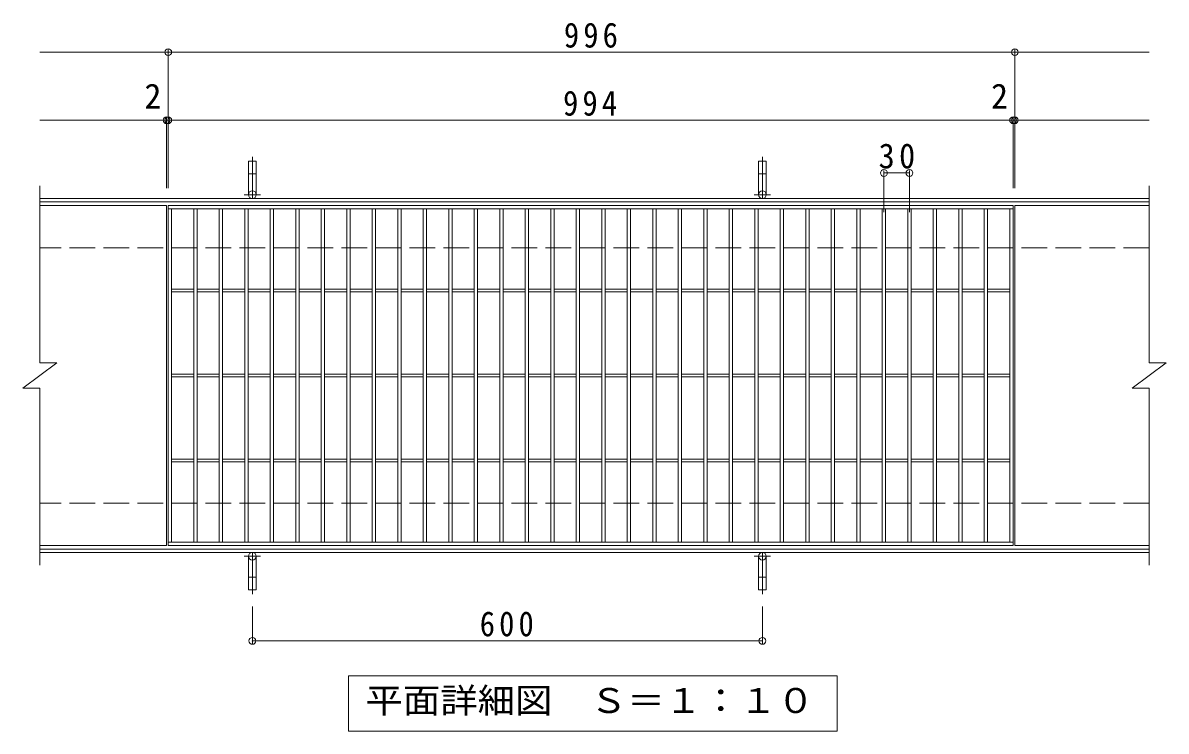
# Model space of a CAD drawing. Units: millimetres, scale not verified. Extents: x -1403 to 1724, y -1379 to 1076.
# Drawn here: x -667 to 678, y 244 to 1076 of the extents above; entities that cross this region are included whole.
import ezdxf
from ezdxf.enums import TextEntityAlignment as Align

# ---------------------------------------------------------------- set-up
doc = ezdxf.new("R2010")
doc.units = ezdxf.units.MM
doc.header["$LTSCALE"] = 10
doc.header["$PDMODE"] = 32
doc.header["$PDSIZE"] = 8
doc.linetypes.add('CHAIN1', pattern=[8, 5, -1, 1, -1])
doc.linetypes.add('DASHED3', pattern=[4, 3, -1])
for name, color, linetype, lineweight in [('C-1', 2, 'Continuous', 9), ('C-2', 3, 'Continuous', 9), ('C-4', 7, 'Continuous', 9), ('C-5', 7, 'Continuous', 9), ('C-A', 3, 'Continuous', 9)]:
    doc.layers.add(name, color=color, linetype=linetype, lineweight=lineweight)
doc.styles.add('ＭＳ ゴシック', font='')
doc.styles.get('ＭＳ ゴシック').set_extended_font_data('MS Gothic')

msp = doc.modelspace()

# ---------------------------------------------------------------- linework, layer by layer
at = {"layer": 'C-1'}
for p, q in [((658.22, 869.52), (-646.78, 869.52)), ((658.22, 865.52), (-646.78, 865.52)), ((658.22, 457.52), (-646.78, 457.52)), ((658.22, 453.52), (-646.78, 453.52))]:
    msp.add_line(p, q, dxfattribs=at)
at = {"layer": 'C-1', "linetype": 'DASHED3'}
for p, q in [((658.22, 811.52), (-646.78, 811.52)), ((658.22, 511.52), (-646.78, 511.52))]:
    msp.add_line(p, q, dxfattribs=at)
at = {"layer": 'C-2'}
for p, q in [((-646.78, 884.52), (-646.78, 676.53)), ((658.22, 884.52), (658.22, 676.53)), ((-497.78, 861.52), (-646.78, 861.52)), ((-497.78, 861.52), (-497.78, 461.52)), ((498.22, 861.52), (498.22, 461.52)), ((500.22, 861.52), (500.22, 461.52)), ((658.22, 861.52), (500.22, 861.52)), ((-495.78, 857.52), (498.22, 857.52)), ((-491.78, 465.52), (-491.78, 857.52)), ((-465.78, 465.52), (-465.78, 857.52)), ((-461.78, 465.52), (-461.78, 857.52)), ((-435.78, 465.52), (-435.78, 857.52)), ((-431.78, 465.52), (-431.78, 857.52)), ((-405.78, 465.52), (-405.78, 857.52)), ((-401.78, 465.52), (-401.78, 857.52)), ((-375.78, 465.52), (-375.78, 857.52)), ((-371.78, 465.52), (-371.78, 857.52)), ((-345.78, 465.52), (-345.78, 857.52)), ((-341.78, 465.52), (-341.78, 857.52)), ((-315.78, 465.52), (-315.78, 857.52)), ((-311.78, 465.52), (-311.78, 857.52)), ((-285.78, 465.52), (-285.78, 857.52)), ((-281.78, 465.52), (-281.78, 857.52)), ((-255.78, 465.52), (-255.78, 857.52)), ((-251.78, 465.52), (-251.78, 857.52)), ((-225.78, 465.52), (-225.78, 857.52)), ((-221.78, 465.52), (-221.78, 857.52)), ((-195.78, 465.52), (-195.78, 857.52)), ((-191.78, 465.52), (-191.78, 857.52)), ((-165.78, 465.52), (-165.78, 857.52)), ((-161.78, 465.52), (-161.78, 857.52)), ((-135.78, 465.52), (-135.78, 857.52)), ((-131.78, 465.52), (-131.78, 857.52)), ((-105.78, 465.52), (-105.78, 857.52)), ((-101.78, 465.52), (-101.78, 857.52)), ((-75.78, 465.52), (-75.78, 857.52)), ((-71.78, 465.52), (-71.78, 857.52)), ((-45.78, 465.52), (-45.78, 857.52)), ((-41.78, 465.52), (-41.78, 857.52)), ((-15.78, 465.52), (-15.78, 857.52)), ((-11.78, 465.52), (-11.78, 857.52)), ((14.22, 465.52), (14.22, 857.52)), ((18.22, 465.52), (18.22, 857.52)), ((44.22, 465.52), (44.22, 857.52)), ((48.22, 465.52), (48.22, 857.52)), ((74.22, 465.52), (74.22, 857.52)), ((78.22, 465.52), (78.22, 857.52)), ((104.22, 465.52), (104.22, 857.52)), ((108.22, 465.52), (108.22, 857.52)), ((134.22, 465.52), (134.22, 857.52)), ((138.22, 465.52), (138.22, 857.52)), ((164.22, 465.52), (164.22, 857.52)), ((168.22, 465.52), (168.22, 857.52)), ((194.22, 465.52), (194.22, 857.52)), ((198.22, 465.52), (198.22, 857.52)), ((224.22, 465.52), (224.22, 857.52)), ((228.22, 465.52), (228.22, 857.52)), ((254.22, 465.52), (254.22, 857.52)), ((258.22, 465.52), (258.22, 857.52)), ((284.22, 465.52), (284.22, 857.52)), ((288.22, 465.52), (288.22, 857.52)), ((314.22, 465.52), (314.22, 857.52)), ((318.22, 465.52), (318.22, 857.52)), ((344.22, 465.52), (344.22, 857.52)), ((348.22, 465.52), (348.22, 857.52)), ((374.22, 465.52), (374.22, 857.52)), ((378.22, 465.52), (378.22, 857.52)), ((404.22, 465.52), (404.22, 857.52)), ((408.22, 465.52), (408.22, 857.52)), ((434.22, 465.52), (434.22, 857.52)), ((438.22, 465.52), (438.22, 857.52)), ((464.22, 465.52), (464.22, 857.52)), ((468.22, 465.52), (468.22, 857.52)), ((494.22, 465.52), (494.22, 857.52)), ((-491.78, 763.02), (-465.78, 763.02)), ((-491.78, 760.02), (-465.78, 760.02)), ((-461.78, 763.02), (-435.78, 763.02)), ((-461.78, 760.02), (-435.78, 760.02)), ((-431.78, 763.02), (-405.78, 763.02)), ((-431.78, 760.02), (-405.78, 760.02)), ((-401.78, 763.02), (-375.78, 763.02)), ((-401.78, 760.02), (-375.78, 760.02)), ((-371.78, 763.02), (-345.78, 763.02)), ((-371.78, 760.02), (-345.78, 760.02)), ((-341.78, 763.02), (-315.78, 763.02)), ((-341.78, 760.02), (-315.78, 760.02)), ((-311.78, 763.02), (-285.78, 763.02)), ((-311.78, 760.02), (-285.78, 760.02)), ((-281.78, 763.02), (-255.78, 763.02)), ((-281.78, 760.02), (-255.78, 760.02)), ((-251.78, 763.02), (-225.78, 763.02)), ((-251.78, 760.02), (-225.78, 760.02)), ((-221.78, 763.02), (-195.78, 763.02)), ((-221.78, 760.02), (-195.78, 760.02)), ((-191.78, 763.02), (-165.78, 763.02)), ((-191.78, 760.02), (-165.78, 760.02)), ((-161.78, 763.02), (-135.78, 763.02)), ((-161.78, 760.02), (-135.78, 760.02)), ((-131.78, 763.02), (-105.78, 763.02)), ((-131.78, 760.02), (-105.78, 760.02)), ((-101.78, 763.02), (-75.78, 763.02)), ((-101.78, 760.02), (-75.78, 760.02)), ((-71.78, 763.02), (-45.78, 763.02)), ((-71.78, 760.02), (-45.78, 760.02)), ((-41.78, 763.02), (-15.78, 763.02)), ((-41.78, 760.02), (-15.78, 760.02)), ((-11.78, 763.02), (14.22, 763.02)), ((-11.78, 760.02), (14.22, 760.02)), ((18.22, 763.02), (44.22, 763.02)), ((18.22, 760.02), (44.22, 760.02)), ((48.22, 763.02), (74.22, 763.02)), ((48.22, 760.02), (74.22, 760.02)), ((78.22, 763.02), (104.22, 763.02)), ((78.22, 760.02), (104.22, 760.02)), ((108.22, 763.02), (134.22, 763.02)), ((108.22, 760.02), (134.22, 760.02)), ((138.22, 763.02), (164.22, 763.02)), ((138.22, 760.02), (164.22, 760.02)), ((168.22, 763.02), (194.22, 763.02)), ((168.22, 760.02), (194.22, 760.02)), ((198.22, 763.02), (224.22, 763.02)), ((198.22, 760.02), (224.22, 760.02)), ((228.22, 763.02), (254.22, 763.02)), ((228.22, 760.02), (254.22, 760.02)), ((258.22, 763.02), (284.22, 763.02)), ((258.22, 760.02), (284.22, 760.02)), ((288.22, 763.02), (314.22, 763.02)), ((288.22, 760.02), (314.22, 760.02)), ((318.22, 763.02), (344.22, 763.02)), ((318.22, 760.02), (344.22, 760.02)), ((348.22, 763.02), (374.22, 763.02)), ((348.22, 760.02), (374.22, 760.02)), ((378.22, 763.02), (404.22, 763.02)), ((378.22, 760.02), (404.22, 760.02)), ((408.22, 763.02), (434.22, 763.02)), ((408.22, 760.02), (434.22, 760.02)), ((438.22, 763.02), (464.22, 763.02)), ((438.22, 760.02), (464.22, 760.02)), ((468.22, 763.02), (494.22, 763.02)), ((468.22, 760.02), (494.22, 760.02)), ((-666.78, 646.52), (-626.78, 676.53)), ((-646.78, 676.53), (-626.78, 676.53)), ((638.22, 646.52), (678.22, 676.53)), ((658.22, 676.53), (678.22, 676.53)), ((-491.78, 663.02), (-465.78, 663.02)), ((-491.78, 660.02), (-465.78, 660.02)), ((-461.78, 663.02), (-435.78, 663.02)), ((-461.78, 660.02), (-435.78, 660.02)), ((-431.78, 663.02), (-405.78, 663.02)), ((-431.78, 660.02), (-405.78, 660.02)), ((-401.78, 663.02), (-375.78, 663.02)), ((-401.78, 660.02), (-375.78, 660.02)), ((-371.78, 663.02), (-345.78, 663.02)), ((-371.78, 660.02), (-345.78, 660.02)), ((-341.78, 663.02), (-315.78, 663.02)), ((-341.78, 660.02), (-315.78, 660.02)), ((-311.78, 663.02), (-285.78, 663.02)), ((-311.78, 660.02), (-285.78, 660.02)), ((-281.78, 663.02), (-255.78, 663.02)), ((-281.78, 660.02), (-255.78, 660.02)), ((-251.78, 663.02), (-225.78, 663.02)), ((-251.78, 660.02), (-225.78, 660.02)), ((-221.78, 663.02), (-195.78, 663.02)), ((-221.78, 660.02), (-195.78, 660.02)), ((-191.78, 663.02), (-165.78, 663.02)), ((-191.78, 660.02), (-165.78, 660.02)), ((-161.78, 663.02), (-135.78, 663.02)), ((-161.78, 660.02), (-135.78, 660.02)), ((-131.78, 663.02), (-105.78, 663.02)), ((-131.78, 660.02), (-105.78, 660.02)), ((-101.78, 663.02), (-75.78, 663.02)), ((-101.78, 660.02), (-75.78, 660.02)), ((-71.78, 663.02), (-45.78, 663.02)), ((-71.78, 660.02), (-45.78, 660.02)), ((-41.78, 663.02), (-15.78, 663.02)), ((-41.78, 660.02), (-15.78, 660.02)), ((-11.78, 663.02), (14.22, 663.02)), ((-11.78, 660.02), (14.22, 660.02)), ((18.22, 663.02), (44.22, 663.02)), ((18.22, 660.02), (44.22, 660.02)), ((48.22, 663.02), (74.22, 663.02)), ((48.22, 660.02), (74.22, 660.02)), ((78.22, 663.02), (104.22, 663.02)), ((78.22, 660.02), (104.22, 660.02)), ((108.22, 663.02), (134.22, 663.02)), ((108.22, 660.02), (134.22, 660.02)), ((138.22, 663.02), (164.22, 663.02)), ((138.22, 660.02), (164.22, 660.02)), ((168.22, 663.02), (194.22, 663.02)), ((168.22, 660.02), (194.22, 660.02)), ((198.22, 663.02), (224.22, 663.02)), ((198.22, 660.02), (224.22, 660.02)), ((228.22, 663.02), (254.22, 663.02)), ((228.22, 660.02), (254.22, 660.02)), ((258.22, 663.02), (284.22, 663.02)), ((258.22, 660.02), (284.22, 660.02)), ((288.22, 663.02), (314.22, 663.02)), ((288.22, 660.02), (314.22, 660.02)), ((318.22, 663.02), (344.22, 663.02)), ((318.22, 660.02), (344.22, 660.02)), ((348.22, 663.02), (374.22, 663.02)), ((348.22, 660.02), (374.22, 660.02)), ((378.22, 663.02), (404.22, 663.02)), ((378.22, 660.02), (404.22, 660.02)), ((408.22, 663.02), (434.22, 663.02)), ((408.22, 660.02), (434.22, 660.02)), ((438.22, 663.02), (464.22, 663.02)), ((438.22, 660.02), (464.22, 660.02)), ((468.22, 663.02), (494.22, 663.02)), ((468.22, 660.02), (494.22, 660.02)), ((-666.78, 646.52), (-646.78, 646.52)), ((-646.78, 646.52), (-646.78, 438.52)), ((638.22, 646.52), (658.22, 646.52)), ((658.22, 646.52), (658.22, 438.52)), ((-491.78, 563.02), (-465.78, 563.02)), ((-491.78, 560.02), (-465.78, 560.02)), ((-461.78, 563.02), (-435.78, 563.02)), ((-461.78, 560.02), (-435.78, 560.02)), ((-431.78, 563.02), (-405.78, 563.02)), ((-431.78, 560.02), (-405.78, 560.02)), ((-401.78, 563.02), (-375.78, 563.02)), ((-401.78, 560.02), (-375.78, 560.02)), ((-371.78, 563.02), (-345.78, 563.02)), ((-371.78, 560.02), (-345.78, 560.02)), ((-341.78, 563.02), (-315.78, 563.02)), ((-341.78, 560.02), (-315.78, 560.02)), ((-311.78, 563.02), (-285.78, 563.02)), ((-311.78, 560.02), (-285.78, 560.02)), ((-281.78, 563.02), (-255.78, 563.02)), ((-281.78, 560.02), (-255.78, 560.02)), ((-251.78, 563.02), (-225.78, 563.02)), ((-251.78, 560.02), (-225.78, 560.02)), ((-221.78, 563.02), (-195.78, 563.02)), ((-221.78, 560.02), (-195.78, 560.02)), ((-191.78, 563.02), (-165.78, 563.02)), ((-191.78, 560.02), (-165.78, 560.02)), ((-161.78, 563.02), (-135.78, 563.02)), ((-161.78, 560.02), (-135.78, 560.02)), ((-131.78, 563.02), (-105.78, 563.02)), ((-131.78, 560.02), (-105.78, 560.02)), ((-101.78, 563.02), (-75.78, 563.02)), ((-101.78, 560.02), (-75.78, 560.02)), ((-71.78, 563.02), (-45.78, 563.02)), ((-71.78, 560.02), (-45.78, 560.02)), ((-41.78, 563.02), (-15.78, 563.02)), ((-41.78, 560.02), (-15.78, 560.02)), ((-11.78, 563.02), (14.22, 563.02)), ((-11.78, 560.02), (14.22, 560.02)), ((18.22, 563.02), (44.22, 563.02)), ((18.22, 560.02), (44.22, 560.02)), ((48.22, 563.02), (74.22, 563.02)), ((48.22, 560.02), (74.22, 560.02)), ((78.22, 563.02), (104.22, 563.02)), ((78.22, 560.02), (104.22, 560.02)), ((108.22, 563.02), (134.22, 563.02)), ((108.22, 560.02), (134.22, 560.02)), ((138.22, 563.02), (164.22, 563.02)), ((138.22, 560.02), (164.22, 560.02)), ((168.22, 563.02), (194.22, 563.02)), ((168.22, 560.02), (194.22, 560.02)), ((198.22, 563.02), (224.22, 563.02)), ((198.22, 560.02), (224.22, 560.02)), ((228.22, 563.02), (254.22, 563.02)), ((228.22, 560.02), (254.22, 560.02)), ((258.22, 563.02), (284.22, 563.02)), ((258.22, 560.02), (284.22, 560.02)), ((288.22, 563.02), (314.22, 563.02)), ((288.22, 560.02), (314.22, 560.02)), ((318.22, 563.02), (344.22, 563.02)), ((318.22, 560.02), (344.22, 560.02)), ((348.22, 563.02), (374.22, 563.02)), ((348.22, 560.02), (374.22, 560.02)), ((378.22, 563.02), (404.22, 563.02)), ((378.22, 560.02), (404.22, 560.02)), ((408.22, 563.02), (434.22, 563.02)), ((408.22, 560.02), (434.22, 560.02)), ((438.22, 563.02), (464.22, 563.02)), ((438.22, 560.02), (464.22, 560.02)), ((468.22, 563.02), (494.22, 563.02)), ((468.22, 560.02), (494.22, 560.02)), ((-497.78, 461.52), (-646.78, 461.52)), ((498.22, 465.52), (-495.78, 465.52)), ((498.22, 461.52), (-495.78, 461.52)), ((658.22, 461.52), (500.22, 461.52))]:
    msp.add_line(p, q, dxfattribs=at)
msp.add_lwpolyline([(-495.78, 461.52), (-495.78, 861.52), (498.22, 861.52)], dxfattribs=at)
at = {"layer": 'C-4'}
for p, q in [((-646.78, 1041.52), (658.22, 1041.52)), ((-495.78, 881.52), (-495.78, 1044.52)), ((500.22, 881.52), (500.22, 1044.52)), ((-646.78, 961.52), (658.22, 961.52)), ((-497.78, 881.52), (-497.78, 964.52)), ((498.22, 881.52), (498.22, 964.52)), ((346.22, 853.53), (346.22, 902.53)), ((376.22, 853.53), (376.22, 902.53)), ((346.22, 899.53), (376.22, 899.53)), ((-396.78, 389.81), (-396.78, 346.52)), ((203.22, 389.81), (203.22, 346.52)), ((-396.78, 349.53), (203.22, 349.53))]:
    msp.add_line(p, q, dxfattribs=at)
for p in [(-495.78, 1041.52), (500.22, 1041.52), (-497.78, 961.52), (-495.78, 961.52), (498.22, 961.52), (500.22, 961.52), (346.22, 899.53), (376.22, 899.53), (-396.78, 349.53), (203.22, 349.53)]:
    msp.add_point(p, dxfattribs=at)
at = {"layer": 'C-5'}
msp.add_lwpolyline([(-283.78, 243.52), (-283.78, 308.52), (291.22, 308.52), (291.22, 243.52)], close=True, dxfattribs=at)
at = {"layer": 'C-A', "linetype": 'CHAIN1'}
for p, q in [((-396.78, 869.52), (-396.78, 918.52)), ((203.22, 869.52), (203.22, 918.52)), ((-406.28, 874.02), (-387.28, 874.02)), ((193.72, 874.02), (212.72, 874.02)), ((-406.28, 449.02), (-387.28, 449.02)), ((-396.78, 453.52), (-396.78, 404.52)), ((193.72, 449.02), (212.72, 449.02)), ((203.22, 453.52), (203.22, 404.52))]:
    msp.add_line(p, q, dxfattribs=at)
at = {"layer": 'C-A'}
for p, q in [((-401.28, 913.52), (-392.28, 913.52)), ((-401.28, 913.52), (-401.28, 874.02)), ((-392.28, 913.52), (-392.28, 874.02)), ((198.72, 913.52), (207.72, 913.52)), ((198.72, 913.52), (198.72, 874.02)), ((207.72, 913.52), (207.72, 874.02)), ((-401.28, 898.52), (-392.28, 898.52)), ((198.72, 898.52), (207.72, 898.52)), ((-401.28, 409.52), (-401.28, 449.02)), ((-392.28, 409.52), (-392.28, 449.02)), ((198.72, 409.52), (198.72, 449.02)), ((207.72, 409.52), (207.72, 449.02)), ((-401.28, 424.52), (-392.28, 424.52)), ((198.72, 424.52), (207.72, 424.52)), ((-401.28, 409.52), (-392.28, 409.52)), ((198.72, 409.52), (207.72, 409.52))]:
    msp.add_line(p, q, dxfattribs=at)
for centre in [(-396.78, 874.02), (203.22, 874.02), (-396.78, 449.02), (203.22, 449.02)]:
    msp.add_circle(centre, 4.5, dxfattribs=at)

# ---------------------------------------------------------------- texts
at = {"layer": 'C-4', "color": 2, "style": 'ＭＳ ゴシック'}
for p in [(-523.74, 966.52), (472.26, 966.52)]:
    msp.add_text('2', height=29.33, dxfattribs=at).set_placement(p, align=Align.BOTTOM_LEFT)
at = {"layer": 'C-4', "color": 2, "char_height": 29.33, "attachment_point": 7, "style": 'ＭＳ ゴシック'}
for s, insert in [('\\T1.27;\\W0.9;996', (-30.28, 1046.52)), ('\\T1.27;\\W0.9;994', (-31.28, 966.52)), ('\\T1.27;\\W0.95;30', (339.97, 904.53)), ('\\T1.27;\\W0.9;600', (-129.28, 354.52))]:
    msp.add_mtext(s, dxfattribs=dict(at, insert=insert))
at = {"layer": 'C-5', "color": 2, "style": 'ＭＳ ゴシック', "width": 1.1}
msp.add_text('平面詳細図\u3000Ｓ＝１：１０', height=29.33, dxfattribs=at).set_placement((-263.78, 256.02), align=Align.BOTTOM_LEFT)

doc.saveas('drawing.dxf')
